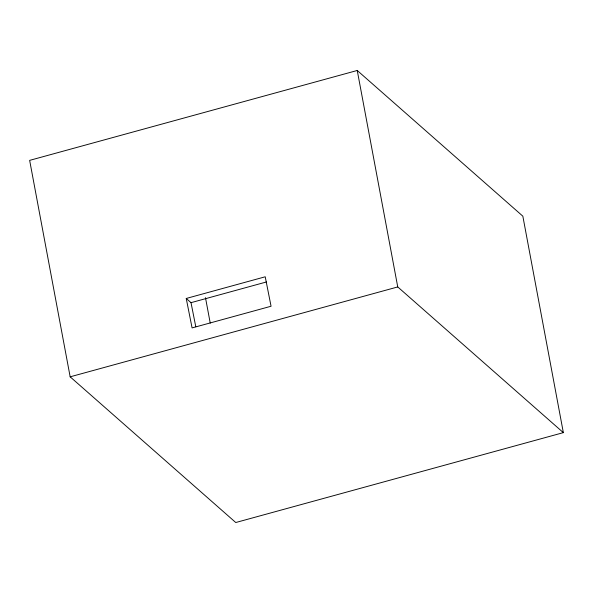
<?xml version="1.0" encoding="UTF-8"?>
<svg xmlns="http://www.w3.org/2000/svg" width="593" height="593" viewBox="0 0 593 593"><rect width="100%" height="100%" fill="white"/><g stroke="black" fill="none" stroke-linecap="round" stroke-linejoin="round"><path stroke-width="0.89" d="M357.238 70.478L29.65 160.369L70.159 376.822L235.762 522.522L563.35 432.631L522.841 216.178L357.238 70.478L397.747 286.938L563.35 432.631M186.239 298.464L265.219 276.79L271.06 306.247L192.08 327.914L186.239 298.464L191.013 302.667L195.794 326.765M191.013 302.667L266.442 281.964M70.159 376.822L397.747 286.938M205.482 297.679L210.241 323.118"/></g></svg>
